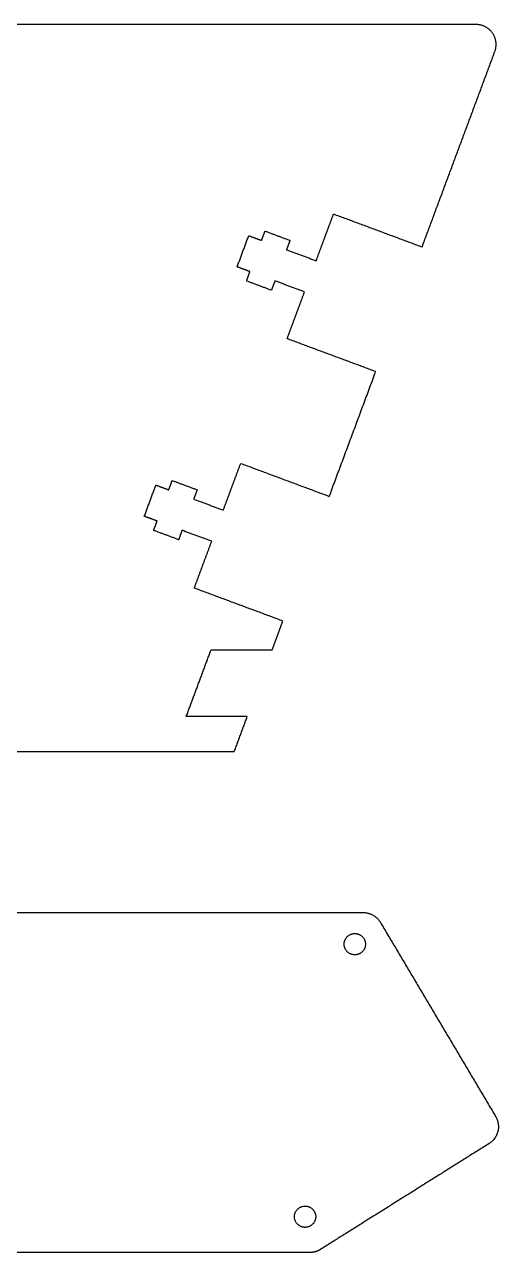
# Model space of a CAD drawing. Header units: inches. Extents: x -37.5 to 58.1, y -26.7 to 54.4.
# Drawn here: x -23.75 to -20.95, y 26.15 to 33.42 of the extents above; entities that cross this region are included whole.
import ezdxf

# ---------------------------------------------------------------- set-up
doc = ezdxf.new("R2010")
doc.units = ezdxf.units.IN
doc.header["$MEASUREMENT"] = 0
doc.layers.add('cut clear acryl', color=1, linetype='Continuous', true_color=0xfb0007)

msp = doc.modelspace()

# ---------------------------------------------------------------- linework, layer by layer
at = {"layer": 'cut clear acryl'}
for points in [[(-21.0804, 33.4161), (-27.8223, 33.4161), (-34.5642, 33.4161)], [(-21.4001, 32.1003), (-21.1849, 32.6785), (-20.9697, 33.2568)], [(-22.027, 32.0185), (-21.9755, 32.1569), (-21.924, 32.2952)], [(-21.924, 32.2952), (-21.662, 32.1978), (-21.4001, 32.1003)], [(-22.3498, 32.1386), (-22.3395, 32.1663), (-22.3292, 32.194)], [(-22.3292, 32.194), (-22.2554, 32.1665), (-22.1816, 32.139)], [(-22.4941, 31.9823), (-22.4598, 32.0745), (-22.4255, 32.1668)], [(-22.4255, 32.1668), (-22.3876, 32.1527), (-22.3498, 32.1386)], [(-22.1816, 32.139), (-22.1919, 32.1114), (-22.2022, 32.0837)], [(-22.2022, 32.0837), (-22.1146, 32.0511), (-22.027, 32.0185)], [(-22.4184, 31.9541), (-22.4563, 31.9682), (-22.4941, 31.9823)], [(-22.439, 31.8988), (-22.4287, 31.9264), (-22.4184, 31.9541)], [(-22.2914, 31.8438), (-22.3652, 31.8713), (-22.439, 31.8988)], [(-22.2709, 31.8992), (-22.2811, 31.8715), (-22.2914, 31.8438)], [(-22.0956, 31.834), (-22.1832, 31.8666), (-22.2709, 31.8992)], [(-22.1986, 31.5573), (-22.1471, 31.6956), (-22.0956, 31.834)], [(-21.6746, 31.3623), (-21.9366, 31.4598), (-22.1986, 31.5573)], [(-21.9492, 30.6243), (-21.8119, 30.9933), (-21.6746, 31.3623)], [(-22.5762, 30.5426), (-22.5247, 30.6809), (-22.4732, 30.8193)], [(-22.4732, 30.8193), (-22.2112, 30.7218), (-21.9492, 30.6243)], [(-23.0433, 30.5063), (-23.009, 30.5986), (-22.9747, 30.6908)], [(-22.9747, 30.6908), (-22.9368, 30.6768), (-22.899, 30.6627)], [(-22.899, 30.6627), (-22.8887, 30.6903), (-22.8784, 30.718)], [(-22.8784, 30.718), (-22.8046, 30.6906), (-22.7308, 30.6631)], [(-22.7308, 30.6631), (-22.7411, 30.6354), (-22.7514, 30.6077)], [(-22.7514, 30.6077), (-22.6638, 30.5752), (-22.5762, 30.5426)], [(-22.9676, 30.4782), (-23.0055, 30.4923), (-23.0433, 30.5063)], [(-22.9882, 30.4228), (-22.9779, 30.4505), (-22.9676, 30.4782)], [(-22.8406, 30.3679), (-22.9144, 30.3954), (-22.9882, 30.4228)], [(-22.82, 30.4233), (-22.8303, 30.3956), (-22.8406, 30.3679)], [(-22.6448, 30.3581), (-22.7324, 30.3907), (-22.82, 30.4233)], [(-22.7478, 30.0813), (-22.6963, 30.2197), (-22.6448, 30.3581)], [(-22.2238, 29.8864), (-22.4858, 29.9838), (-22.7478, 30.0813)], [(-22.2876, 29.7151), (-22.2557, 29.8007), (-22.2238, 29.8864)], [(-22.7954, 29.3211), (-22.7221, 29.5181), (-22.6488, 29.7151)], [(-22.6488, 29.7151), (-22.4682, 29.7151), (-22.2876, 29.7151)], [(-22.4342, 29.3211), (-22.6148, 29.3211), (-22.7954, 29.3211)], [(-22.5114, 29.1135), (-22.4728, 29.2173), (-22.4342, 29.3211)], [(-28.5893, 29.1135), (-25.5504, 29.1135), (-22.5114, 29.1135)], [(-27.7013, 28.1613), (-24.725, 28.1613), (-21.7487, 28.1613)], [(-21.6471, 28.1034), (-21.3062, 27.529), (-20.9653, 26.9546)], [(-21.004, 26.7943), (-21.5025, 26.4813), (-22.0009, 26.1682)], [(-22.0637, 26.1501), (-24.9494, 26.1501), (-27.8351, 26.1501)]]:
    msp.add_open_spline(points, degree=2, dxfattribs=at)
for points, weights, knots in [([(-20.9697, 33.2568), (-20.9482, 33.3146), (-20.9834, 33.3653), (-21.0187, 33.4161), (-21.0804, 33.4161)], [1, 0.886183600157, 1, 0.886183600157, 1], [3912.311821, 3912.311821, 3912.311821, 3915.202345, 3915.202345, 3918.092869, 3918.092869, 3918.092869]), ([(-21.8613, 27.9743), (-21.8613, 27.9113), (-21.7983, 27.9113), (-21.7353, 27.9113), (-21.7353, 27.9743), (-21.7353, 28.0373), (-21.7983, 28.0373), (-21.8613, 28.0373), (-21.8613, 27.9743)], [1, 0.707106781187, 1, 0.707106781187, 1, 0.707106781187, 1, 0.707106781187, 1], [17279.184065, 17279.184065, 17279.184065, 17281.69734, 17281.69734, 17284.210614, 17284.210614, 17286.723888, 17286.723888, 17289.237162, 17289.237162, 17289.237162]), ([(-22.1554, 26.3615), (-22.1554, 26.2985), (-22.0924, 26.2985), (-22.0294, 26.2985), (-22.0294, 26.3615), (-22.0294, 26.4245), (-22.0924, 26.4245), (-22.1554, 26.4245), (-22.1554, 26.3615)], [1, 0.707106781187, 1, 0.707106781187, 1, 0.707106781187, 1, 0.707106781187, 1], [17259.077872, 17259.077872, 17259.077872, 17261.591147, 17261.591147, 17264.104421, 17264.104421, 17266.617695, 17266.617695, 17269.130969, 17269.130969, 17269.130969])]:
    msp.add_rational_spline(points, weights, degree=2, knots=knots, dxfattribs=at)
for points, weights in [([(-21.7487, 28.1613), (-21.6815, 28.1613), (-21.6471, 28.1034)], [1, 0.869016389418, 1]), ([(-20.9653, 26.9546), (-20.9065, 26.8555), (-21.004, 26.7943)], [1, 0.715939822506, 1]), ([(-22.0009, 26.1682), (-22.0297, 26.1501), (-22.0637, 26.1501)], [1, 0.960949284356, 1])]:
    msp.add_rational_spline(points, weights, degree=2, dxfattribs=at)

doc.saveas('drawing.dxf')
